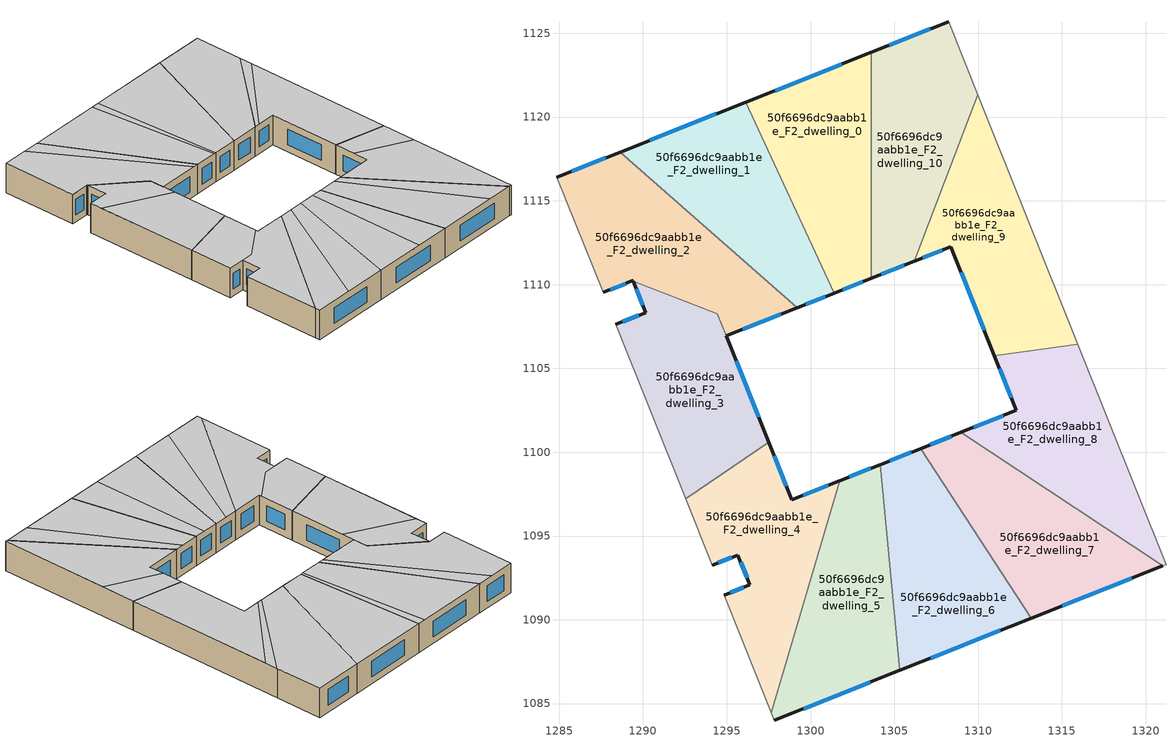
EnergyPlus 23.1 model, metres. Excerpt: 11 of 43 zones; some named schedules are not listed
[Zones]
50f6696dc9aabb1e_F2_dwelling_0
 floor to 50f6696dc9aabb1e_F1_dwelling_0 (EU_floor_Construction): 1303.62,1123.86 1303.62,1110.38 1301.41,1109.5 1296.14,1120.88 z6
 wall outside (EU_wall_Construction): 1301.41,1109.5 1303.62,1110.38 / 1303.62,1123.86 1296.14,1120.88 z6:9
 wall to 50f6696dc9aabb1e_F2_dwelling_1 (EU_wall_Construction): 1296.14,1120.88 1301.41,1109.5 z6:9
 wall to 50f6696dc9aabb1e_F2_dwelling_10 (EU_wall_Construction): 1303.62,1110.38 1303.62,1123.86 z6:9
 window (EU_Window_Construction): 1301.93,1109.7 1303.1,1110.17 / 1301.87,1123.16 1297.9,1121.58 z6.7:8.3
 ceiling to 50f6696dc9aabb1e_F3_dwelling_0 (EU_floor_Construction): 1303.62,1110.38 1303.62,1123.86 1296.14,1120.88 1301.41,1109.5 z9
50f6696dc9aabb1e_F2_dwelling_1
 floor to 50f6696dc9aabb1e_F1_dwelling_1 (EU_floor_Construction): 1296.14,1120.88 1301.41,1109.5 1299.2,1108.62 1288.66,1117.91 z6
 wall outside (EU_wall_Construction): 1299.2,1108.62 1301.41,1109.5 / 1296.14,1120.88 1288.66,1117.91 z6:9
 wall to 50f6696dc9aabb1e_F2_dwelling_2 (EU_wall_Construction): 1288.66,1117.91 1299.2,1108.62 z6:9
 window (EU_Window_Construction): 1299.72,1108.82 1300.89,1109.29 / 1294.38,1120.19 1290.42,1118.61 z6.7:8.3
 ceiling adiabatic (EU_roof_Construction): 1301.19,1109.41 1295.39,1120.59 1288.66,1117.91 1299.2,1108.62 z9
 ceiling to 50f6696dc9aabb1e_F3_dwelling_0 (EU_floor_Construction): 1301.41,1109.5 1296.14,1120.88 1295.39,1120.59 1301.19,1109.41 z9
50f6696dc9aabb1e_F2_dwelling_10
 floor to 50f6696dc9aabb1e_F1_dwelling_10 (EU_floor_Construction): 1308.24,1125.69 1309.99,1121.32 1306.18,1111.4 1303.62,1110.38 1303.62,1123.86 z6
 wall outside (EU_wall_Construction): 1303.62,1110.38 1306.18,1111.4 / 1308.24,1125.69 1303.62,1123.86 z6:9
 wall to 50f6696dc9aabb1e_F2_dwelling_9 (EU_wall_Construction): 1306.18,1111.4 1309.99,1121.32 z6:9
 wall adiabatic (EU_wall_Construction): 1309.99,1121.32 1308.24,1125.69 z6:9
 window (EU_Window_Construction): 1304.22,1110.62 1305.58,1111.16 / 1307.15,1125.26 1304.71,1124.29 z6.7:8.3
 ceiling to 50f6696dc9aabb1e_F3_dwelling_9 (EU_floor_Construction): 1306.19,1111.4 1309.99,1121.32 1308.24,1125.69 1303.62,1123.86 1303.62,1110.38 z9
50f6696dc9aabb1e_F2_dwelling_2
 floor to 50f6696dc9aabb1e_F1_dwelling_2 (EU_floor_Construction): 1299.2,1108.62 1294.97,1106.94 1294.45,1108.26 1289.43,1110.2 1289.41,1110.23 1289.37,1110.22 1287.62,1109.53 1284.87,1116.41 1288.66,1117.91 z6
 wall outside (EU_wall_Construction): 1287.62,1109.53 1289.37,1110.22 1289.41,1110.23 1289.43,1110.2 / 1288.66,1117.91 1284.87,1116.41 / 1294.97,1106.94 1299.2,1108.62 z6:9
 wall adiabatic (EU_wall_Construction): 1284.87,1116.41 1287.62,1109.53 z6:9
 wall to 50f6696dc9aabb1e_F2_dwelling_3 (EU_wall_Construction): 1294.45,1108.26 1294.97,1106.94 / 1289.43,1110.2 1294.44,1108.26 z6:9
 window (EU_Window_Construction): 1288.03,1109.69 1288.96,1110.06 / 1287.77,1117.56 1285.76,1116.76 / 1295.97,1107.33 1298.21,1108.22 z6.7:8.3
 ceiling to 50f6696dc9aabb1e_F3_dwelling_2 (EU_floor_Construction): 1298.75,1108.44 1287.16,1117.32 1284.87,1116.41 1287.62,1109.53 1289.41,1110.23 1289.43,1110.2 1294.45,1108.26 1294.97,1106.94 z9
 ceiling to 50f6696dc9aabb1e_F3_dwelling_1 (EU_floor_Construction): 1299.2,1108.62 1288.66,1117.91 1287.16,1117.32 1298.75,1108.44 z9
50f6696dc9aabb1e_F2_dwelling_3
 floor to 50f6696dc9aabb1e_F1_dwelling_3 (EU_floor_Construction): 1294.44,1108.26 1297.51,1100.59 1292.54,1097.23 1288.38,1107.62 1290.17,1108.33 1289.43,1110.2 z6
 wall outside (EU_wall_Construction): 1289.43,1110.2 1290.17,1108.33 1288.38,1107.62 / 1297.51,1100.59 1294.97,1106.94 z6:9
 wall to 50f6696dc9aabb1e_F2_dwelling_4 (EU_wall_Construction): 1292.54,1097.23 1297.51,1100.59 z6:9
 wall adiabatic (EU_wall_Construction): 1288.38,1107.62 1292.54,1097.23 z6:9
 window (EU_Window_Construction): 1289.75,1108.17 1288.8,1107.79 / 1289.6,1109.76 1290,1108.77 / 1296.92,1102.08 1295.57,1105.44 z6.7:8.3
 ceiling to 50f6696dc9aabb1e_F3_dwelling_3 (EU_floor_Construction): 1297.51,1100.59 1295.45,1105.73 1288.81,1106.56 1292.54,1097.23 z9
 ceiling to 50f6696dc9aabb1e_F3_dwelling_2 (EU_floor_Construction): 1295.45,1105.73 1294.44,1108.26 1289.43,1110.2 1290.17,1108.33 1288.38,1107.62 1288.81,1106.56 z9
50f6696dc9aabb1e_F2_dwelling_4
 floor to 50f6696dc9aabb1e_F1_dwelling_4 (EU_floor_Construction): 1301.73,1098.3 1297.66,1084.46 1294.85,1091.46 1296.38,1092.08 1295.67,1093.86 1294.14,1093.25 1292.54,1097.23 1297.51,1100.59 1298.88,1097.16 z6
 wall outside (EU_wall_Construction): 1294.14,1093.25 1295.67,1093.86 1296.38,1092.08 1294.85,1091.46 / 1301.73,1098.3 1298.88,1097.16 1297.51,1100.59 z6:9
 wall adiabatic (EU_wall_Construction): 1292.54,1097.23 1294.14,1093.25 / 1294.85,1091.46 1297.66,1084.46 z6:9
 wall to 50f6696dc9aabb1e_F2_dwelling_5 (EU_wall_Construction): 1297.66,1084.46 1301.73,1098.3 z6:9
 window (EU_Window_Construction): 1295.83,1093.44 1296.21,1092.5 / 1294.5,1093.39 1295.31,1093.72 / 1298.56,1097.97 1297.84,1099.78 / 1301.06,1098.03 1299.55,1097.43 / 1296.02,1091.93 1295.21,1091.61 z6.7:8.3
 ceiling to 50f6696dc9aabb1e_F3_dwelling_4 (EU_floor_Construction): 1297.66,1084.46 1301.73,1098.3 1298.88,1097.16 1298.79,1097.38 1296.77,1094.31 1295.67,1093.86 1296.38,1092.08 1294.91,1091.48 1294.85,1091.46 1294.87,1091.42 z9
 ceiling to 50f6696dc9aabb1e_F3_dwelling_3 (EU_floor_Construction): 1296.77,1094.31 1298.79,1097.38 1297.51,1100.59 1292.54,1097.23 1294.14,1093.25 z9
50f6696dc9aabb1e_F2_dwelling_5
 floor to 50f6696dc9aabb1e_F1_dwelling_5 (EU_floor_Construction): 1304.15,1099.26 1305.33,1086.98 1297.84,1084 1297.66,1084.46 1301.73,1098.3 z6
 wall outside (EU_wall_Construction): 1304.15,1099.26 1301.73,1098.3 / 1297.84,1084 1305.33,1086.98 z6:9
 wall to 50f6696dc9aabb1e_F2_dwelling_6 (EU_wall_Construction): 1305.33,1086.98 1304.15,1099.26 z6:9
 wall adiabatic (EU_wall_Construction): 1297.66,1084.46 1297.84,1084 z6:9
 window (EU_Window_Construction): 1303.58,1099.03 1302.3,1098.52 / 1299.6,1084.7 1303.57,1086.28 z6.7:8.3
 ceiling adiabatic (EU_roof_Construction): 1305.33,1086.98 1304.15,1099.26 1302.94,1098.78 1301.41,1085.42 z9
 ceiling to 50f6696dc9aabb1e_F3_dwelling_4 (EU_floor_Construction): 1301.41,1085.42 1302.94,1098.78 1301.73,1098.3 1297.66,1084.46 1297.84,1084 z9
50f6696dc9aabb1e_F2_dwelling_6
 floor to 50f6696dc9aabb1e_F1_dwelling_6 (EU_floor_Construction): 1306.56,1100.22 1313.17,1090.1 1305.33,1086.98 1304.15,1099.26 z6
 wall outside (EU_wall_Construction): 1306.56,1100.22 1304.15,1099.26 / 1305.33,1086.98 1313.17,1090.1 z6:9
 wall to 50f6696dc9aabb1e_F2_dwelling_7 (EU_wall_Construction): 1313.17,1090.1 1306.56,1100.22 z6:9
 window (EU_Window_Construction): 1305.99,1099.99 1304.72,1099.48 / 1307.17,1087.71 1311.33,1089.37 z6.7:8.3
 ceiling to 50f6696dc9aabb1e_F3_dwelling_6 (EU_floor_Construction): 1313.17,1090.1 1306.56,1100.22 1305.6,1099.83 1310.03,1088.85 z9
 ceiling adiabatic (EU_roof_Construction): 1310.03,1088.85 1305.6,1099.83 1304.15,1099.26 1305.33,1086.98 z9
50f6696dc9aabb1e_F2_dwelling_7
 floor to 50f6696dc9aabb1e_F1_dwelling_7 (EU_floor_Construction): 1321.01,1093.22 1313.17,1090.1 1306.56,1100.22 1308.97,1101.18 z6
 wall outside (EU_wall_Construction): 1308.97,1101.18 1306.56,1100.22 / 1313.17,1090.1 1321.01,1093.22 z6:9
 wall to 50f6696dc9aabb1e_F2_dwelling_8 (EU_wall_Construction): 1321.01,1093.22 1308.97,1101.18 z6:9
 window (EU_Window_Construction): 1308.4,1100.95 1307.13,1100.44 / 1315.01,1090.83 1319.17,1092.48 z6.7:8.3
 ceiling to 50f6696dc9aabb1e_F3_dwelling_7 (EU_floor_Construction): 1321.01,1093.22 1308.97,1101.18 1308.25,1100.89 1318.66,1092.28 z9
 ceiling to 50f6696dc9aabb1e_F3_dwelling_6 (EU_floor_Construction): 1318.66,1092.28 1308.25,1100.89 1306.56,1100.22 1313.17,1090.1 z9
50f6696dc9aabb1e_F2_dwelling_8
 floor to 50f6696dc9aabb1e_F1_dwelling_8 (EU_floor_Construction): 1315.95,1106.44 1321.21,1093.29 1321.01,1093.22 1308.97,1101.18 1312.27,1102.49 1310.97,1105.74 z6
 wall outside (EU_wall_Construction): 1310.97,1105.74 1312.27,1102.49 1308.97,1101.18 z6:9
 wall to 50f6696dc9aabb1e_F2_dwelling_9 (EU_wall_Construction): 1315.95,1106.44 1310.97,1105.74 z6:9
 wall adiabatic (EU_wall_Construction): 1321.01,1093.22 1321.21,1093.29 1315.95,1106.44 z6:9
 window (EU_Window_Construction): 1311.5,1102.18 1309.75,1101.49 / 1311.28,1104.98 1311.97,1103.25 z6.7:8.3
 ceiling to 50f6696dc9aabb1e_F3_dwelling_8 (EU_floor_Construction): 1317.19,1103.32 1315.95,1106.44 1310.97,1105.74 1311.72,1103.88 z9
 ceiling to 50f6696dc9aabb1e_F3_dwelling_7 (EU_floor_Construction): 1321.21,1093.29 1317.19,1103.32 1311.72,1103.88 1312.27,1102.49 1308.97,1101.18 1321.01,1093.22 z9
50f6696dc9aabb1e_F2_dwelling_9
 floor to 50f6696dc9aabb1e_F1_dwelling_9 (EU_floor_Construction): 1309.99,1121.32 1315.95,1106.44 1310.97,1105.74 1308.36,1112.26 1306.18,1111.4 z6
 wall outside (EU_wall_Construction): 1306.18,1111.4 1308.36,1112.26 1310.97,1105.74 z6:9
 wall adiabatic (EU_wall_Construction): 1315.95,1106.44 1309.99,1121.32 z6:9
 window (EU_Window_Construction): 1308.98,1110.73 1310.36,1107.27 / 1306.7,1111.6 1307.85,1112.06 z6.7:8.3
 ceiling to 50f6696dc9aabb1e_F3_dwelling_8 (EU_floor_Construction): 1315.95,1106.44 1310.48,1120.09 1306.69,1111.6 1308.36,1112.26 1310.97,1105.74 z9
 ceiling to 50f6696dc9aabb1e_F3_dwelling_9 (EU_floor_Construction): 1306.69,1111.6 1310.48,1120.09 1309.99,1121.32 1306.19,1111.4 z9
[Building]
EU S2 Campaign: North Axis=0; Terrain=City; Solar Distribution=FullExterior
[Site:Location]
Budapest.Ferenc.Liszt.Intl.AP: Latitude=47.437; Longitude=19.256; Time Zone=1; Elevation=185
[SizingPeriod:WeatherFileDays]
AnnualSizingPeriod: Begin Month=1; Begin Day of Month=1; End Month=12; End Day of Month=31; Day of Week for Start Day=Monday; Use Weather File Daylight Saving Period=No; Use Weather File Rain and Snow Indicators=No
[MATERIAL]
EU_InternalMass_Material: Roughness=MediumRough; Thickness=0.1; Conductivity=1; Density=1800; Specific Heat=900; Thermal Absorptance=0.9; Solar Absorptance=0.7; Visible Absorptance=0.7
[MATERIAL:NOMASS] Roughness=MediumRough; Thermal Absorptance=0.9; Solar Absorptance=0.7; Visible Absorptance=0.7
Name | Thermal Resistance
EU_wall_NoMass | 0.832559
EU_roof_NoMass | 1.39638
EU_floor_NoMass | 0.872794
[WINDOWMATERIAL:SIMPLEGLAZINGSYSTEM]
EU_Window_SimpleGlazing: UFactor=2.79869; Solar Heat Gain Coefficient=0.75; Visible Transmittance=0.75
[CONSTRUCTION]
EU_wall_Construction: EU_wall_NoMass
EU_roof_Construction: EU_roof_NoMass
EU_floor_Construction: EU_floor_NoMass
EU_Window_Construction: EU_Window_SimpleGlazing
EU_InternalMass_Construction: EU_InternalMass_Material
[ZONE] Type=1; Multiplier=1; Ceiling Height=autocalculate; Floor Area=autocalculate; Part of Total Floor Area=Yes
Name | Volume
50f6696dc9aabb1e_F2_dwelling_0 | 196.015
50f6696dc9aabb1e_F2_dwelling_1 | 196.073
50f6696dc9aabb1e_F2_dwelling_10 | 196.064
50f6696dc9aabb1e_F2_dwelling_2 | 204.232
50f6696dc9aabb1e_F2_dwelling_3 | 187.801
50f6696dc9aabb1e_F2_dwelling_4 | 196.051
50f6696dc9aabb1e_F2_dwelling_5 | 196.04
50f6696dc9aabb1e_F2_dwelling_6 | 196.042
50f6696dc9aabb1e_F2_dwelling_7 | 196.021
50f6696dc9aabb1e_F2_dwelling_8 | 196.063
50f6696dc9aabb1e_F2_dwelling_9 | 196.036
[INTERNALMASS] Construction=EU_InternalMass_Construction
Name | Zone or ZoneList | Surface Area
50f6696dc9aabb1e_F2_dwelling_0_EU_InternalMass | 50f6696dc9aabb1e_F2_dwelling_0 | 65.3382
50f6696dc9aabb1e_F2_dwelling_1_EU_InternalMass | 50f6696dc9aabb1e_F2_dwelling_1 | 65.3578
50f6696dc9aabb1e_F2_dwelling_2_EU_InternalMass | 50f6696dc9aabb1e_F2_dwelling_2 | 68.0778
50f6696dc9aabb1e_F2_dwelling_3_EU_InternalMass | 50f6696dc9aabb1e_F2_dwelling_3 | 62.6131
50f6696dc9aabb1e_F2_dwelling_4_EU_InternalMass | 50f6696dc9aabb1e_F2_dwelling_4 | 65.3506
50f6696dc9aabb1e_F2_dwelling_5_EU_InternalMass | 50f6696dc9aabb1e_F2_dwelling_5 | 65.3464
50f6696dc9aabb1e_F2_dwelling_6_EU_InternalMass | 50f6696dc9aabb1e_F2_dwelling_6 | 65.3475
50f6696dc9aabb1e_F2_dwelling_7_EU_InternalMass | 50f6696dc9aabb1e_F2_dwelling_7 | 65.3402
50f6696dc9aabb1e_F2_dwelling_8_EU_InternalMass | 50f6696dc9aabb1e_F2_dwelling_8 | 65.3545
50f6696dc9aabb1e_F2_dwelling_9_EU_InternalMass | 50f6696dc9aabb1e_F2_dwelling_9 | 65.3454
50f6696dc9aabb1e_F2_dwelling_10_EU_InternalMass | 50f6696dc9aabb1e_F2_dwelling_10 | 65.3549
[OTHEREQUIPMENT] Fuel Type=Electricity; Design Level Calculation Method=Watts/Area; Power per Zone Floor Area=1; Fraction Latent=0; Fraction Radiant=0; Fraction Lost=0; Carbon Dioxide Generation Rate=0; EndUse Subcategory=EU_Step8_InternalGains
Name | Zone or ZoneList or Space or SpaceList | Schedule
EU_Step8_InternalGain_50f6696dc9aabb1e_F2_dwelling_0_f000 | 50f6696dc9aabb1e_F2_dwelling_0 | EU_Step8_GainSchedule_50f6696dc9aabb1e_F2_dwelling_0_f000
EU_Step8_InternalGain_50f6696dc9aabb1e_F2_dwelling_1_f000 | 50f6696dc9aabb1e_F2_dwelling_1 | EU_Step8_GainSchedule_50f6696dc9aabb1e_F2_dwelling_1_f000
EU_Step8_InternalGain_50f6696dc9aabb1e_F2_dwelling_2_f000 | 50f6696dc9aabb1e_F2_dwelling_2 | EU_Step8_GainSchedule_50f6696dc9aabb1e_F2_dwelling_2_f000
EU_Step8_InternalGain_50f6696dc9aabb1e_F2_dwelling_3_f000 | 50f6696dc9aabb1e_F2_dwelling_3 | EU_Step8_GainSchedule_50f6696dc9aabb1e_F2_dwelling_3_f000
EU_Step8_InternalGain_50f6696dc9aabb1e_F2_dwelling_4_f000 | 50f6696dc9aabb1e_F2_dwelling_4 | EU_Step8_GainSchedule_50f6696dc9aabb1e_F2_dwelling_4_f000
EU_Step8_InternalGain_50f6696dc9aabb1e_F2_dwelling_5_f000 | 50f6696dc9aabb1e_F2_dwelling_5 | EU_Step8_GainSchedule_50f6696dc9aabb1e_F2_dwelling_5_f000
EU_Step8_InternalGain_50f6696dc9aabb1e_F2_dwelling_6_f000 | 50f6696dc9aabb1e_F2_dwelling_6 | EU_Step8_GainSchedule_50f6696dc9aabb1e_F2_dwelling_6_f000
EU_Step8_InternalGain_50f6696dc9aabb1e_F2_dwelling_7_f000 | 50f6696dc9aabb1e_F2_dwelling_7 | EU_Step8_GainSchedule_50f6696dc9aabb1e_F2_dwelling_7_f000
EU_Step8_InternalGain_50f6696dc9aabb1e_F2_dwelling_8_f000 | 50f6696dc9aabb1e_F2_dwelling_8 | EU_Step8_GainSchedule_50f6696dc9aabb1e_F2_dwelling_8_f000
EU_Step8_InternalGain_50f6696dc9aabb1e_F2_dwelling_9_f000 | 50f6696dc9aabb1e_F2_dwelling_9 | EU_Step8_GainSchedule_50f6696dc9aabb1e_F2_dwelling_9_f000
EU_Step8_InternalGain_50f6696dc9aabb1e_F2_dwelling_10_f000 | 50f6696dc9aabb1e_F2_dwelling_10 | EU_Step8_GainSchedule_50f6696dc9aabb1e_F2_dwelling_10_f000
[ZONEVENTILATION:DESIGNFLOWRATE] Schedule=EU_AlwaysOn; Design Flow Rate Calculation Method=AirChanges/Hour; Air Changes per Hour=0.475469; Ventilation Type=Natural; Fan Pressure Rise=0; Fan Total Efficiency=1; Constant Term Coefficient=1; Temperature Term Coefficient=0; Velocity Term Coefficient=0; Velocity Squared Term Coefficient=0; Minimum Indoor Temperature=-100; Maximum Indoor Temperature=100; Delta Temperature=-100; Minimum Outdoor Temperature=-100; Maximum Outdoor Temperature=100; Maximum Wind Speed=40
Name | Zone or ZoneList or Space or SpaceList
EU_ConstantAir_50f6696dc9aabb1e_F2_dwelling_0 | 50f6696dc9aabb1e_F2_dwelling_0
EU_ConstantAir_50f6696dc9aabb1e_F2_dwelling_1 | 50f6696dc9aabb1e_F2_dwelling_1
EU_ConstantAir_50f6696dc9aabb1e_F2_dwelling_2 | 50f6696dc9aabb1e_F2_dwelling_2
EU_ConstantAir_50f6696dc9aabb1e_F2_dwelling_3 | 50f6696dc9aabb1e_F2_dwelling_3
EU_ConstantAir_50f6696dc9aabb1e_F2_dwelling_4 | 50f6696dc9aabb1e_F2_dwelling_4
EU_ConstantAir_50f6696dc9aabb1e_F2_dwelling_5 | 50f6696dc9aabb1e_F2_dwelling_5
EU_ConstantAir_50f6696dc9aabb1e_F2_dwelling_6 | 50f6696dc9aabb1e_F2_dwelling_6
EU_ConstantAir_50f6696dc9aabb1e_F2_dwelling_7 | 50f6696dc9aabb1e_F2_dwelling_7
EU_ConstantAir_50f6696dc9aabb1e_F2_dwelling_8 | 50f6696dc9aabb1e_F2_dwelling_8
EU_ConstantAir_50f6696dc9aabb1e_F2_dwelling_9 | 50f6696dc9aabb1e_F2_dwelling_9
EU_ConstantAir_50f6696dc9aabb1e_F2_dwelling_10 | 50f6696dc9aabb1e_F2_dwelling_10
[HVACTEMPLATE:ZONE:IDEALLOADSAIRSYSTEM] System Availability Schedule=EU_AlwaysOn; Maximum Heating Supply Air Temperature=50; Minimum Cooling Supply Air Temperature=13; Maximum Heating Supply Air Humidity Ratio=0.0156; Minimum Cooling Supply Air Humidity Ratio=0.0077; Heating Limit=NoLimit; Cooling Limit=NoLimit; Heating Availability Schedule=EU_AlwaysOn; Cooling Availability Schedule=EU_CoolingOff; Dehumidification Control Type=ConstantSensibleHeatRatio; Cooling Sensible Heat Ratio=0.7; Dehumidification Setpoint=60; Humidification Control Type=None; Humidification Setpoint=30; Outdoor Air Method=None; Outdoor Air Flow Rate per Person=0.00944; Outdoor Air Flow Rate per Zone Floor Area=0; Outdoor Air Flow Rate per Zone=0; Demand Controlled Ventilation Type=None; Outdoor Air Economizer Type=NoEconomizer; Heat Recovery Type=None; Sensible Heat Recovery Effectiveness=0.7; Latent Heat Recovery Effectiveness=0.65
Name | Template Thermostat
50f6696dc9aabb1e_F2_dwelling_0 | EU_HeatOnly_50f6696dc9aabb1e_F2_dwelling_0
50f6696dc9aabb1e_F2_dwelling_1 | EU_HeatOnly_50f6696dc9aabb1e_F2_dwelling_1
50f6696dc9aabb1e_F2_dwelling_2 | EU_HeatOnly_50f6696dc9aabb1e_F2_dwelling_2
50f6696dc9aabb1e_F2_dwelling_3 | EU_HeatOnly_50f6696dc9aabb1e_F2_dwelling_3
50f6696dc9aabb1e_F2_dwelling_4 | EU_HeatOnly_50f6696dc9aabb1e_F2_dwelling_4
50f6696dc9aabb1e_F2_dwelling_5 | EU_HeatOnly_50f6696dc9aabb1e_F2_dwelling_5
50f6696dc9aabb1e_F2_dwelling_6 | EU_HeatOnly_50f6696dc9aabb1e_F2_dwelling_6
50f6696dc9aabb1e_F2_dwelling_7 | EU_HeatOnly_50f6696dc9aabb1e_F2_dwelling_7
50f6696dc9aabb1e_F2_dwelling_8 | EU_HeatOnly_50f6696dc9aabb1e_F2_dwelling_8
50f6696dc9aabb1e_F2_dwelling_9 | EU_HeatOnly_50f6696dc9aabb1e_F2_dwelling_9
50f6696dc9aabb1e_F2_dwelling_10 | EU_HeatOnly_50f6696dc9aabb1e_F2_dwelling_10
[SIZING:ZONE] Zone Cooling Design Supply Air Temperature Input Method=SupplyAirTemperature; Zone Cooling Design Supply Air Temperature=13; Zone Heating Design Supply Air Temperature Input Method=SupplyAirTemperature; Zone Heating Design Supply Air Temperature=50; Zone Cooling Design Supply Air Humidity Ratio=0.008; Zone Heating Design Supply Air Humidity Ratio=0.008; Cooling Design Air Flow Method=DesignDay; Cooling Design Air Flow Rate=0; Cooling Minimum Air Flow per Zone Floor Area=0.000762; Cooling Minimum Air Flow=0; Cooling Minimum Air Flow Fraction=0.2; Heating Design Air Flow Method=DesignDay; Heating Design Air Flow Rate=0; Heating Maximum Air Flow per Zone Floor Area=0.002032; Heating Maximum Air Flow=0.141576; Heating Maximum Air Flow Fraction=0.3; Account for Dedicated Outdoor Air System=No; Dedicated Outdoor Air System Control Strategy=NeutralSupplyAir; Dedicated Outdoor Air Low Setpoint Temperature for Design=autosize; Dedicated Outdoor Air High Setpoint Temperature for Design=autosize; Zone Load Sizing Method=Sensible Load Only No Latent Load; Zone Latent Cooling Design Supply Air Humidity Ratio Input Method=HumidityRatioDifference; Zone Cooling Design Supply Air Humidity Ratio Difference=0.005; Zone Latent Heating Design Supply Air Humidity Ratio Input Method=HumidityRatioDifference; Zone Humidification Design Supply Air Humidity Ratio Difference=0.005
50f6696dc9aabb1e_F2_dwelling_0; 50f6696dc9aabb1e_F2_dwelling_1; 50f6696dc9aabb1e_F2_dwelling_2; 50f6696dc9aabb1e_F2_dwelling_3; 50f6696dc9aabb1e_F2_dwelling_4; 50f6696dc9aabb1e_F2_dwelling_5; 50f6696dc9aabb1e_F2_dwelling_6; 50f6696dc9aabb1e_F2_dwelling_7; 50f6696dc9aabb1e_F2_dwelling_8; 50f6696dc9aabb1e_F2_dwelling_9; 50f6696dc9aabb1e_F2_dwelling_10
[SCHEDULE:FILE] Column Number=1; Rows to Skip at Top=0; Number of Hours of Data=8760; Column Separator=Comma; Interpolate to Timestep=No; Minutes per Item=60; Adjust Schedule for Daylight Savings=Yes
Name | File
EU_Step8_GainSchedule_50f6696dc9aabb1e_F2_dwelling_0_f000 | ../../schedules/50f6696dc9aabb1e/50f6696dc9aabb1e_F2_dwelling_0_f000_gain.csv
EU_Step8_GainSchedule_50f6696dc9aabb1e_F2_dwelling_1_f000 | ../../schedules/50f6696dc9aabb1e/50f6696dc9aabb1e_F2_dwelling_1_f000_gain.csv
EU_Step8_GainSchedule_50f6696dc9aabb1e_F2_dwelling_2_f000 | ../../schedules/50f6696dc9aabb1e/50f6696dc9aabb1e_F2_dwelling_2_f000_gain.csv
EU_Step8_GainSchedule_50f6696dc9aabb1e_F2_dwelling_3_f000 | ../../schedules/50f6696dc9aabb1e/50f6696dc9aabb1e_F2_dwelling_3_f000_gain.csv
